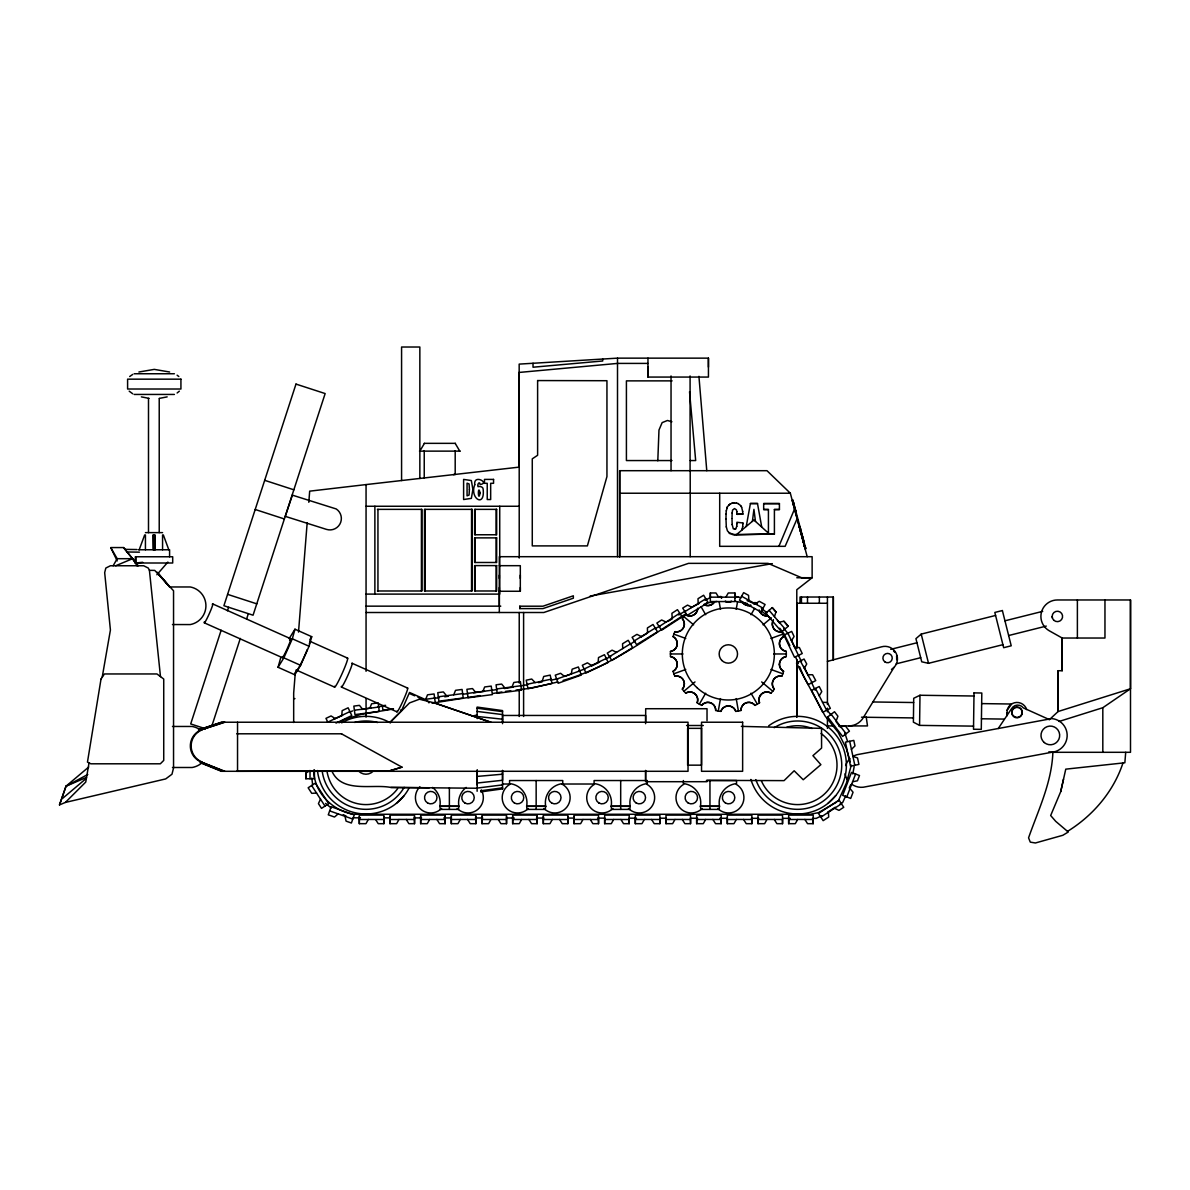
<?xml version="1.0" encoding="UTF-8"?>
<svg xmlns="http://www.w3.org/2000/svg" width="1190" height="1190" viewBox="0 0 1190 1190"><rect width="100%" height="100%" fill="white"/><g stroke="black" fill="none" stroke-linecap="round" stroke-linejoin="round"><path stroke-width="1.5" d="M314.428 769.975L314.428 778.751L305.845 778.751L305.83 773.098L310.01 770.48L310.01 778.751M368.305 819.493L359.321 819.493L359.321 815.091L383.864 815.091L383.864 819.493L368.335 819.434L365.955 823.673L359.321 823.673L359.321 819.717M366.059 671.294L366.059 484.583L519.227 467.12L519.167 372.44L617.506 363.411L647.97 363.411M375.743 819.717L378.212 823.673L383.864 823.673L383.864 816.623M398.962 819.493L389.993 819.493L389.993 815.091L414.522 815.091L414.522 819.493L399.007 819.434L396.612 823.673L389.993 823.673L389.993 819.717M406.236 819.434L408.884 823.673L414.522 823.673L414.522 816.623M429.635 819.493L420.665 819.493L420.665 815.091L445.194 815.091L445.194 819.493L429.664 819.434L427.284 823.673L420.665 823.673L420.665 819.717M436.894 819.434L439.541 823.673L445.194 823.673L445.194 816.623M460.337 819.434L451.322 819.493L451.322 815.091L475.866 815.091L475.866 819.493L460.337 819.434L457.957 823.673L451.322 823.673L451.322 819.717M471.552 590.984L471.552 509.365M467.566 819.434L470.214 823.673L475.866 823.673L475.866 816.623M477.235 769.915L477.235 788.241L390.841 787.438C372.559 783.823 342.72 793.254 332.322 772.042M477.235 718.611L477.235 714.952L471.835 716.246M490.964 819.493L481.995 819.493L481.995 815.091L506.524 815.091L506.524 819.493L491.009 819.434L488.614 823.673L481.995 823.673L481.995 819.717M499.324 612.508L499.324 587.503M499.324 578.459L499.324 575.142M480.745 791.9L502.552 788.881L502.552 787.84L480.745 790.785M502.552 788.881L502.552 770.421M502.552 723.684L502.552 715.458L645.605 715.458L645.605 723.684M498.238 819.434L500.886 823.673L506.524 823.673L506.524 816.623M521.637 819.493L512.667 819.493L512.667 815.091L537.196 815.091L537.196 819.493L521.666 819.434L519.286 823.673L512.667 823.673L512.667 819.717M519.227 558.051L519.167 364.11L617.506 358.145L708.437 358.145L708.437 367.115M519.777 608.596L519.777 606.201L542.967 606.201L573.342 595.803L573.342 598.198L542.967 608.596L519.777 608.596L519.777 606.201M499.324 591.266L520.313 591.266L520.313 587.503M520.313 578.459L520.313 575.142M528.895 819.434L531.543 823.673L537.196 823.673L537.196 816.623M567.868 819.717L567.868 823.673L562.216 823.673L559.568 819.434L552.338 819.434L549.959 823.673L543.324 823.673L543.324 819.717M567.868 823.673L567.868 816.623M598.525 819.717L598.525 823.673L592.888 823.673L590.24 819.434L583.011 819.434L580.616 823.673L573.996 823.673L573.996 819.717M598.525 823.673L598.525 815.091L573.996 815.091L573.996 819.493L582.966 819.493M629.198 819.717L629.198 823.673L623.545 823.673L620.897 819.434L613.668 819.434L611.288 823.673L604.669 823.673L604.669 819.717M604.669 823.673L604.669 815.091L629.198 815.091L629.198 823.673M617.506 556.697L617.506 358.145M619.678 470.69L619.678 556.697L619.678 470.69L766.985 470.69L790.339 493.225L807.192 556.697M635.326 823.673L635.326 815.091L659.87 815.091L659.87 819.493L644.34 819.434L641.96 823.673L635.326 823.673L635.326 819.717M645.605 779.42L645.605 770.421M645.62 770.823L645.605 781.696L706.949 781.696L706.949 780.357L784.061 780.625L794.161 770.778L803.22 779.748L820.877 764.649L812.919 755.665L821.591 748.064L821.516 728.369L741.37 726.376M708.437 358.145L708.437 377.066L647.97 377.066L647.97 367.115M651.614 819.493L654.217 823.673L659.87 823.673L659.87 819.493M665.998 823.673L665.998 815.091L690.527 815.091L690.527 819.493L675.013 819.434L672.618 823.673L665.998 823.673L665.998 819.717M690.215 556.697L690.215 470.69M682.242 819.434L684.89 823.673L690.527 823.673L690.527 819.493M696.671 823.673L696.671 815.091L721.199 815.091L721.199 819.493L705.67 819.434L703.29 823.673L696.671 823.673L696.671 819.717M725.87 597.216L728.25 592.977L734.885 592.977L734.885 601.56L710.341 601.56L710.341 592.977L715.993 592.977L718.641 597.216M719.697 493.225L719.697 546.329L785.132 546.329L797.107 518.721M712.899 819.434L715.547 823.673L721.199 823.673L721.199 819.493M727.328 823.673L727.328 815.091L751.872 815.091L751.872 819.493L736.342 819.434L733.962 823.673L727.328 823.673L727.328 819.717M734.885 596.934L734.885 592.977M743.572 819.434L746.219 823.673L751.872 823.673L751.872 819.493M758 823.673L758 815.091L782.529 815.091L782.529 819.493L767.014 819.434L764.62 823.673L758 823.673L758 819.717M774.244 819.434L776.891 823.673L782.529 823.673L782.529 819.493M788.673 823.673L788.673 815.091L813.201 815.091L813.201 819.493L797.672 819.434L795.292 823.673L788.673 823.673L788.673 819.717M796.794 716.767L796.794 659.528M796.794 648.461L796.794 589.734L812.13 577.745L812.13 556.697L499.324 556.697L499.324 606.156M804.901 819.434L807.549 823.673L813.201 823.673L813.201 819.493M833.327 597.023L833.327 659.825L833.327 597.023L800.022 597.023L800.022 603.256M1048.851 751.783A15.217 15.217 0 0 0 1052.793 752.303L1130.5 752.303L1130.5 599.968L1057.375 599.968A16.467 16.467 0 0 0 1049.134 630.7L1062.194 638.033L1062.194 670.729L1058.118 670.729L1058.118 711.516L1049.193 719.846M1059.041 721.467L1102.818 707.708L1130.5 688.757L1130.5 599.968M973.554 726.138L919.573 725.379L919.989 695.257L973.97 696.016M725.974 518.929L726.064 514.02M732.014 518.349L732.148 512.89M657.802 460.813L658.977 430.036L662.146 422.614L667.456 420.487L671.904 421.766M742.694 526.53L742.813 523.793M736.788 526.382L736.922 523.585M773.336 620.049A7.958 7.958 0 0 0 780.209 631.949L781.86 631.786L782.856 634.121L783.585 636.546L782.217 637.483A7.958 7.958 0 0 0 784.612 651.019L786.218 651.436L786.352 653.965L786.218 656.493L784.612 656.91A7.958 7.958 0 0 0 782.217 670.446L783.585 671.383L782.856 673.808L781.86 676.143L780.209 675.98A7.958 7.958 0 0 0 773.336 687.88L774.303 689.218L772.786 691.256L771.046 693.101L769.558 692.387A7.958 7.958 0 0 0 759.027 701.222L759.473 702.814L757.346 704.197L755.085 705.358L753.924 704.168A7.958 7.958 0 0 0 741.013 708.868L740.879 710.519L738.41 711.099L735.896 711.397L735.212 709.894A7.958 7.958 0 0 0 721.467 709.894L720.783 711.397L718.269 711.099L715.8 710.519L715.666 708.868A7.958 7.958 0 0 0 702.755 704.168L701.594 705.358L699.333 704.197L697.206 702.814L697.652 701.222A7.958 7.958 0 0 0 687.121 692.387L685.633 693.101L683.893 691.256L682.376 689.218L683.343 687.88A7.958 7.958 0 0 0 676.47 675.98L674.819 676.143L673.823 673.808L673.094 671.383L674.462 670.446A7.958 7.958 0 0 0 672.067 656.91L670.461 656.493L670.461 651.436A7.705 7.705 0 0 0 677.14 644.965L677.259 643.284A7.705 7.705 0 0 0 673.094 636.754M341.813 715.502L342.14 710.653L348.12 707.797L351.809 715.547L335.997 723.089M598.168 662.413L598.496 657.564L604.475 654.708L608.164 662.458L586.015 673.019L582.327 665.269L587.429 662.83L591.638 665.522M779.42 664.645L779.524 662.994A7.705 7.705 0 0 1 786.188 656.672M726.064 514.154L726.302 510.733M295.299 672.707L293.677 693.086L293.677 722.509M298.512 632.083L307.184 522.663M308.805 502.284L309.683 491.158L366.059 484.583M1125.71 752.303L1124.848 762.775L1065.764 769.157L1060.736 791.588L1050.666 815.522L1055.679 821.308L1068.263 832.018L1062.849 835.276L1035.419 842.981L1030.287 842.133L1028.562 837.849C1038.409 809.75 1051.737 782.678 1052.882 752.303M1006.829 713.003A10.175 10.175 0 0 0 1007.275 715.621L1007.082 710.356L1011.545 704.019L981.661 703.602M752.392 521.443L753.939 509.365L755.471 521.413M732.148 513.024L732.549 510.094L734.513 508.561L736.402 509.811L736.833 511.67M896.695 659.751L896.65 655.794L896.873 657.787M89.027 762.879L85.754 782.053L65.376 802.432L59.5 804.901L66.015 786.203L88.715 767.029M742.307 528.791L742.694 526.397M102.191 677.288L110.417 630.001L104.675 572.643L105.821 568.047L110.417 565.756L143.678 565.756L148.274 568.047L149.419 570.352L160.486 676.619M571.304 673.986L572.137 669.197L578.385 666.98L581.255 675.072L558.125 683.268L555.269 675.161L560.579 673.287L564.491 676.396L579.783 670.907M718.269 711.099L720.471 698.59M736.208 609.325L737.473 602.185M761.719 527.006L757.495 503.519L750.414 503.519L746.234 526.456M852.769 773.961L854.167 766.702M726.302 510.867L727.402 506.776L730.229 503.787M1060.736 791.588L1063.518 779.152M736.788 526.248L735.658 528.91L733.293 528.791L732.148 524.493M851.296 765.125L846.373 783.139L838.177 801.168M289.17 638.643L294.971 629.198L311.721 636.68L309.058 646.274L300.609 665.329L294.808 674.775L278.058 667.293L280.721 657.698M278.058 667.293L283.86 657.847L292.324 638.792L294.971 629.198M294.808 674.775L296.132 669.97M59.5 804.901L66.015 786.203L87.792 774.467M697.771 608.358A7.958 7.958 0 0 1 687.121 615.542L685.633 614.828L683.893 616.673L682.376 618.696L683.343 620.049A7.958 7.958 0 0 1 676.47 631.949L674.819 631.786L673.823 634.121L673.094 636.546L674.462 637.483A7.958 7.958 0 0 1 672.067 651.019L670.461 651.436M542.268 681.111L543.711 676.47L550.197 675.102L551.981 683.491L527.988 688.594L526.203 680.204L531.722 679.029L535.188 682.614L551.059 679.178M775.954 611.913L774.452 616.673L779.138 622.177L783.913 621.24L788.211 626.267L781.681 631.845L765.75 613.192L772.28 607.614L775.954 611.913L772.28 607.614M221.147 630.239L190.697 723.937L205.498 728.756M227.468 610.797L228.614 607.257M212.147 725.052L240.306 638.42M246.613 618.979L248.338 613.668M742.307 528.658L741.787 530.175M1122.958 762.968C1113.602 791.484 1093.03 815.581 1067.653 831.289L1067.504 831.379M139.2 549.765L144.659 534.965L145.433 534.965L145.433 549.765M836.168 720.902L837.924 716.216L834.488 711.739L827.675 716.96L842.609 736.432L849.422 731.196L845.391 725.945L840.571 726.629L831.17 714.283M726.748 508.606L727.402 506.91M846.789 796.928L855.58 774.036M369.793 708.273L371.592 703.766L378.167 702.903L379.283 711.412L354.962 714.61L353.846 706.101L359.44 705.358L362.623 709.225L378.703 707.038M453.717 694.841L455.532 690.319L462.092 689.456L463.207 697.98L438.887 701.178L437.771 692.669L443.364 691.926L446.548 695.778M482.887 691.405L484.672 686.957L491.232 686.095L492.348 694.603L468.027 697.816L466.911 689.293L472.504 688.564L475.688 692.416M512.042 686.913L513.827 682.465L520.402 681.602L521.518 690.126L497.197 693.324L496.066 684.8L501.674 684.072L504.857 687.924M778.9 546.329L794.533 509.037M428.965 702.874A9.401 9.341 71.2 0 0 425.722 699.705L409.524 692.476L402.027 709.538L400.718 709.984M735.212 598.035L735.896 596.532L740.909 597.737M845.644 795.961L842.773 802.328L839.738 804.306M849.229 788.018L850.672 784.835M320.541 799.1L318.429 803.622L321.508 808.367L328.708 803.681L315.35 783.109L308.151 787.78L311.75 793.343L316.6 793.031M613.638 819.493L604.669 819.493M804.291 668.349L806.746 663.99L804.053 659.022L796.512 663.128L808.218 684.681L815.76 680.591L812.606 674.76L807.742 674.7M113.154 565.741L117.185 558.69L110.73 547.564L123.537 547.564L138.293 565.756M699.333 704.197L705.685 693.22M750.994 614.709L754.624 608.432M420.754 449.582L424.443 443.349M819.211 695.853L821.784 691.569L819.211 686.526L811.565 690.423L822.707 712.289L830.352 708.392L827.348 702.487L822.483 702.293M827.422 661.417L881.493 646.839A12.465 12.465 0 0 1 894.017 667.397L863.434 717.451A16.957 16.957 0 0 1 848.753 725.93M309.772 639.818L311.721 636.68M791.424 640.726L794.102 636.501L791.677 631.414L783.927 635.103L794.489 657.252L802.239 653.548L799.382 647.568L794.608 647.256M998.246 728.518L1011.5 708.749A7.08 7.08 0 0 1 1023.341 707.886L1048.494 719.206M156.872 574.755L167.894 562.067M696.076 612.954L694.93 614.144A7.705 7.705 0 0 1 685.767 614.695M760.603 694.975L761.749 693.785A7.705 7.705 0 0 1 770.912 693.22M753.924 603.761L755.085 602.571L757.346 603.732M390.097 722.226L401.64 710.638M390.29 722.226L409.538 702.918L419.43 699.214L434.439 702.918L490.935 722.226M396.493 803.25L404.065 795.693M828.091 803.25L835.663 795.693M179.333 391.168L177.117 392.998M851.386 749.403L854.985 745.937L853.81 740.403L845.406 742.188L850.508 766.196L858.912 764.411L857.529 757.926L852.962 756.498M129.695 376.531L132.715 374.419M338.183 813.841L334.509 817.039L328.276 814.823L331.132 806.731L354.263 814.927L351.392 823.019L346.067 821.13L344.996 816.251M995.584 615.453L921.209 634.106L915.928 638.658L921.729 661.804L928.527 663.321L1002.902 644.668M62.52 798.445L86.394 778.305M683.893 691.256L695.005 681.929M763.058 624.824L771.388 617.833M891.489 669.449L894.017 667.397M728.637 505.17L732.148 503.043L736.372 503.087M685.901 613.787C646.527 638.495 608.551 667.813 563.078 680.397M630.596 644.043L635.133 641.023M641.157 636.992L647.33 633.184M827.615 812.19L835.187 807.266M659.156 626.55L679.743 613.192M820.877 817.158L841.464 803.786M755.219 603.821L759.294 601.307L765.096 604.505L760.931 612.017L739.466 600.132L743.631 592.62L748.57 595.357L748.837 600.355M634.3 640.875L655.214 628.052M609.459 656.672L630.388 643.85M684.904 611.615L705.819 598.793M339.001 722.806L344.951 719.236L361.344 714.327L393.518 708.957M667.783 621.492L672.484 618.696M678.746 614.947L685.009 611.214M836.674 802.045L818.512 812.636L810.331 814.272L353.147 814.272C332.07 810.42 313.625 792.094 313.818 770.034M655.199 628.692L659.914 625.985M691.256 607.584L699.036 603.509M705.254 600.236L709.924 597.782M703.811 604.535L707.083 602.899L716.915 601.486M591.698 665.998L599.641 662.027M605.993 658.858L610.753 656.478M710.564 605.115L712.051 604.386M919.989 695.257L913.712 698.292L913.385 722.166L919.573 725.379M349.92 711.575L327.771 722.137L325.971 718.358L331.073 715.934L335 718.433M584.126 669.033L606.26 658.472M821.68 815.805L816.191 818.393L812.487 818.393M334.182 719.072L342.556 715.369M349.235 712.394L352.582 710.921M66.015 786.203L86.558 777.382M115.713 565.741L132.611 558.69L137.118 565.875M564.908 676.247L571.661 673.778M578.414 671.294L585.153 668.825M673.823 673.808L685.752 669.464M770.927 638.465L782.856 634.121M556.652 679.103L564.447 676.351M222.233 722.226L198.403 729.916L221.385 722.226L688.028 722.226L688.028 771.298L221.385 771.298L200.039 762.626M224.047 771.298L201.065 761.957A17.3 17.24 90 0 1 201.065 729.916L224.047 722.226M201.065 729.916L224.88 722.226M1130.5 688.757L1058.118 711.516L1058.118 670.729M389.457 770.852L401.967 767.148L341.441 733.799M401.967 767.148L389.651 770.852L236.78 771.298M138.888 372.024L154.269 369.376L169.649 372.024M793.135 501.213L805.853 548.783L805.422 547.221M794.623 509.38L795.069 508.651L795.693 510.971L795.069 508.651M800.394 528.315L799.278 526.53L805.258 548.947L802.595 538.832M800.454 528.509L799.278 526.53M802.774 537.136L800.32 530.383M802.908 540.171L803.503 540.007M803.994 541.792L800.216 530.041M805.199 548.709L799.873 526.367M890.745 649.338L916.955 642.764M1004.955 620.808L1042.708 611.348M896.234 663.827L920.703 657.698M1008.644 635.534L1046.263 626.089M167.165 396.88L159.46 398.367M557.872 681.959L531.752 688.103L516.029 690.066M65.376 802.432L165.708 778.914L171.985 774.214L173.547 767.937L173.547 590.776L154.745 570.397L149.419 570.352M527.066 684.28L535.143 682.569M538.475 682.644L542.045 681.929M551 680.144L558.17 678.716M852.561 781.756L857.455 780.804L859.492 775.523L851.475 772.444L842.684 795.351L850.686 798.431L853.066 792.243L849.957 788.494M590.181 596.026L772.325 563.629M480.046 695.629L433.011 703.007M492.794 693.502L501.897 691.985M504.352 688.534L513.336 687.061M520.536 685.886L527.72 684.711M361.715 709.448L370.849 707.99M378.167 706.815L381.812 706.235M453.301 474.632L455.398 474.394M434.023 698.381L439.393 697.593M444.762 696.804L448.347 696.269M462.776 694.261L468.205 693.532M473.635 692.788L484.479 691.301M491.708 690.319L497.137 689.575M496.617 688.951L520.937 685.752M438.307 696.804L462.642 693.606M467.462 693.443L491.782 690.23M434.647 698.084L425.737 699.259L427.522 694.811L434.097 693.948L435.213 702.457L431.747 702.918M385.62 705.328L382.347 705.759L382.912 710.132L393.34 708.764M354.382 710.237L362.578 709.166M505.542 691.375L510.778 690.721M502.552 784.894L477.116 788.077L477.116 791.276M718.269 596.83L720.783 596.532L721.467 598.035M732.148 503.177L734.409 502.924M477.116 783.035L502.552 780.268L502.552 770.57M728.31 601.976A7.705 7.705 0 0 1 725.141 601.292A7.958 7.958 0 0 0 728.31 601.976L729.991 601.813A7.958 7.958 0 0 0 731.567 601.307A7.705 7.705 0 0 1 729.931 601.813M726.688 706.116L728.34 705.938A7.705 7.705 0 0 1 735.718 711.412M135.318 563.004L172.699 563.004L172.699 556.771L135.318 556.771L135.318 563.004L142.681 562.29M477.116 776.416L502.552 774.214M774.407 534.057L732.207 534.548M718.344 597.321L721.72 597.127M769.573 534.057L734.513 534.92L728.652 532.555M366.059 612.508L543.815 612.508L688.489 563.361L768.026 563.361L801.569 577.73L805.318 577.73M134.143 373.749L174.394 373.749M672.112 380.874L626.416 380.874L626.416 460.56L671.978 460.56M134.143 394.44L174.394 394.44M424.235 443.349L455.398 443.349M419.49 451.129L460.143 451.129M690.215 460.56L695.674 460.56L689.531 391.733M619.678 493.225L790.339 493.225M763.668 503.653L779.42 503.653M366.059 506.256L519.227 506.256M377.409 509.365L421.959 509.365L421.959 590.984L377.409 590.984M763.668 509.454L768.428 509.454L768.428 533.165M779.42 509.454L774.407 509.454L774.407 534.191L768.428 534.191M768.428 509.588L763.668 509.588L763.668 503.519L779.42 503.519L779.42 509.588L774.407 509.588M145.433 532.629L162.569 532.629M153.227 549.765L153.227 534.965L154.819 534.965L155.102 549.765M138.427 549.765L169.59 549.765L169.59 556.771M117.185 558.69L132.611 558.69M499.324 565.681L520.313 565.681L520.313 591.266M801.569 577.73L812.13 577.73L796.794 577.745M170.021 586.968L190.251 586.968A19.114 19.114 0 0 1 190.251 624.572L172.461 624.542M366.059 594.107L499.726 594.107L499.726 506.256M710.341 597.157L734.885 597.157M735.212 597.127L738.573 597.127M827.422 603.256L796.794 603.256L796.794 647.42M366.059 606.156L500.767 606.156M670.327 653.965L683.015 653.965M773.664 653.965L786.352 653.965M293.677 698.619L294.942 698.619M434.439 702.918L490.741 722.226M686.585 725.513L703.305 725.513M827.124 725.93L834.458 725.93M838.712 725.93L867.495 725.93L866.201 716.856M172.476 726.465L192.185 726.465A20.84 20.84 0 0 1 200.961 730.303M236.78 733.799L341.634 733.799M201.065 761.957L224.88 771.298M172.476 767.491L192.185 767.491A20.84 20.84 0 0 0 200.961 763.653M706.414 780.536L736.536 780.536L736.536 783.585A19.293 19.293 0 0 0 719.474 806.284L719.072 809.408L700.836 809.408L700.434 806.284A19.293 19.293 0 0 0 683.372 783.585L683.372 780.536M502.552 784.017L509.989 784.017M562.007 784.017L593.587 784.017M552.309 819.493L543.324 819.493L543.324 815.091L567.868 815.091L567.868 819.493L559.612 819.493M590.27 819.493L598.525 819.493M620.942 819.493L629.198 819.493M635.326 819.493L644.311 819.493M665.998 819.493L674.968 819.493M696.671 819.493L705.64 819.493M727.328 819.493L736.312 819.493M758 819.493L766.97 819.493M788.673 819.493L797.642 819.493M353.043 817.827L360.451 817.827M384.534 817.857L390.097 817.872M414.18 817.902L421.587 817.902M443.825 817.932L451.233 817.947M475.316 817.976L482.724 817.976M506.806 818.006L514.214 818.021M536.452 818.051L543.86 818.066M567.942 818.08L573.506 818.095M597.588 818.125L604.996 818.14M629.079 818.17L636.486 818.17M660.569 818.199L666.132 818.214M690.215 818.244L697.623 818.244M719.861 818.274L727.269 818.289M751.351 818.318L758.759 818.318M782.841 818.348L790.249 818.363M742.783 514.214L736.997 514.318L742.783 513.916M390.841 787.438L429.307 787.75M125.01 549.364L136.969 549.542M127.137 551.981L139.453 552.16M872.85 701.966L913.652 702.531M981.438 718.775L1004.107 719.087M861.5 717.198L913.444 717.927M502.552 719.206L477.116 716.454L477.116 707.083L502.552 710.594L502.552 722.226M477.116 711.427L502.552 714.58M477.116 708.214L502.552 711.635M149.077 398.367L141.372 396.88M734.944 601.262L747.558 603.553M736.372 502.968L738.068 503.623M264.701 480.329L293.87 489.804M255.225 509.498L284.395 518.974M227.588 594.36L256.817 603.851M329.66 810.896L352.79 819.077M673.823 634.121L685.752 638.465M770.927 669.464L782.856 673.808M200.887 762.626L222.233 771.298M747.067 600.623L755.561 604.118M309.802 641.246L347.659 658.159M352.151 663.291L407.649 688.088M292.324 638.792L309.058 646.274M212.698 603.925L290.687 638.747M409.836 693.651L414.7 695.823M417.928 697.266L422.792 699.437M283.86 657.847L300.609 665.329M204.383 622.861L282.372 657.683M341.411 687.047L396.91 711.843M334.568 687.121L296.712 670.208A15.916 1.294 -65.9 0 0 307.243 649.636M666.162 622.087L661.625 619.975L656.88 623.054L661.566 630.254L682.138 616.881L677.467 609.682L671.904 613.296L672.216 618.145M834.458 808.263L838.995 810.375L843.74 807.296L839.054 800.096L818.482 813.454L823.153 820.654L828.716 817.054L828.404 812.19M692.015 607.331L687.537 605.1L682.718 608.06L687.21 615.379L708.124 602.557L703.647 595.238L697.995 598.704L698.173 603.553M641.41 636.591L636.933 634.359L632.113 637.304L636.605 644.623L657.52 631.816L653.027 624.482L647.39 627.948L647.568 632.812M616.569 652.388L612.091 650.157L607.287 653.117L611.764 660.435L632.693 647.613L628.201 640.294L622.548 643.76L622.742 648.624M343.255 814.659L346.29 816.236M741.608 596.264L763.073 608.164M132.715 393.771L129.204 391.168M738.068 503.489L740.686 505.705M694.93 693.785L693.591 692.892A7.705 7.705 0 0 0 685.812 693.205M177.117 375.192L178.827 376.531M761.392 608.477L767.238 612.835M761.496 611.095L770.019 617.64M730.258 533.938L727.402 530.814L726.302 526.843M893.541 650.96L894.835 652.284M325.569 803.399L331.207 807.995M683.893 616.673L693.621 624.824M761.674 681.929L772.786 691.256M769.573 534.191L753.924 520.015L736.491 534.622M157.705 573.134L169.858 587.116L157.184 572.241M783.913 621.24L788.211 626.267M769.112 610.321L774.467 616.613M779.212 622.162L785.043 628.989M158.047 573.283L169.858 587.116M123.537 547.564L135.035 561.769M777.457 620.451L779.584 623.099M783.823 628.365L788.063 633.645M826.634 709.448L830.828 714.818M836.198 721.795L840.527 727.432M840.646 726.629L846.105 733.739M779.733 628.201L784.106 634.032L789.848 645.501M774.333 629.317L773.351 627.978A7.705 7.705 0 0 1 773.411 620.154M311.646 785.504L325.004 806.091M110.849 547.742L117.2 560.921M455.19 443.349L459.786 451.129M740.686 505.572L741.608 507.267M701.148 606.87L705.685 614.709M750.994 693.22L757.346 704.197M800.379 661.015L812.086 682.584M815.492 688.43L826.634 710.281M801.51 661.744L787.899 633.214M803.8 666.4L808.412 675.741M811.387 682.153L815.12 690.17M791.276 639.714L794.861 647.613M795.575 656.969L798.311 663.529M799.68 666.802L803.771 676.634L825.072 715.964L838.177 732.341L846.373 748.733L850.3 761.838M168.802 549.765L163.357 534.965L162.569 534.965L162.569 549.765M741.608 507.133L742.649 511.447M844.855 733.07L847.503 741.177M779.524 644.935L779.986 646.527A7.705 7.705 0 0 0 786.144 651.242M792.406 501.079L792.198 500.336M793.879 504.144L792.704 499.815L795.009 508.442M792.957 502.998L804.663 546.403M792.495 501.466L793.715 506.003M803.845 543.637L804.752 547.013M921.209 634.106L928.527 663.321M849.72 741.281L854.822 765.274M719.206 602.185L720.471 609.325M736.208 698.59L738.41 711.099M1052.153 616.628L1052.377 617.967M311.81 778.037L312.643 784.775M698.932 376.338L706.771 470.69M726.302 526.977L725.974 518.795M736.833 511.536L736.997 514.318M742.649 511.313L742.783 514.05M742.813 522.975L736.922 522.246L736.922 523.719M732.014 518.795L732.148 524.626M153.272 534.965L153.54 549.765M742.813 522.841L742.813 523.927M1104.96 599.968L1104.96 638.033L1062.194 638.033L1062.194 670.729M1102.818 707.708L1102.818 752.303M1077.381 599.968L1077.381 638.033M827.422 597.023L827.422 704.45M827.422 708.139L827.422 711.813M827.422 717.332L827.422 728.384M819.36 597.023L819.36 603.256M813.201 819.717L813.201 823.673M807.504 597.023L807.504 603.256M801.435 597.023L801.435 603.256M796.794 663.975L796.794 717.332M782.529 819.717L782.529 823.673M757.495 503.519L750.414 503.519M751.872 819.717L751.872 823.673M735.658 528.91L734.513 529.193M721.199 819.717L721.199 823.673M710.341 592.977L710.341 596.934M709.954 780.536L709.954 809.408M707.024 720.679L707.024 708.719L645.679 708.719L645.679 720.679M690.527 819.717L690.527 823.673M690.081 375.951L690.081 470.69M671.041 375.951L671.041 470.69M659.87 819.717L659.87 823.673M647.97 358.145L647.97 377.066M620.689 780.536L620.689 809.408M602.705 359.053L602.705 360.987L533.031 367.219L533.031 363.262M573.996 816.623L573.996 823.673M543.324 816.623L543.324 823.673M537.196 819.717L537.196 823.673M536.154 780.536L536.154 809.408M523.6 612.508L523.6 716.484M519.167 372.44L519.167 460.5M519.227 612.508L519.227 683.06M519.227 690.483L519.227 716.484M512.667 816.623L512.667 823.673M506.524 819.717L506.524 823.673M496.111 509.365L496.111 534.756M496.111 537.88L496.111 562.483M496.111 565.607L496.111 590.984M481.995 816.623L481.995 823.673M477.116 770.302L477.116 784.998M475.866 819.717L475.866 823.673M475.167 509.365L475.167 534.756M475.167 537.88L475.167 562.483M475.167 565.607L475.167 590.984M455.19 450.653L455.19 474.423M451.322 816.623L451.322 823.673M449.374 787.899L449.374 809.408M445.194 819.717L445.194 823.673M425.023 509.365L425.023 590.984M424.235 450.623L424.235 477.949M421.424 509.365L421.424 590.984M420.665 816.623L420.665 823.673M419.847 478.454L419.847 347.019L401.58 347.019L401.58 480.537M414.522 819.717L414.522 823.673M389.993 816.623L389.993 823.673M383.864 819.717L383.864 823.673M377.944 509.365L377.944 590.984M374.88 506.256L374.88 594.107M366.059 698.783L366.059 717.124M359.321 816.623L359.321 823.673M305.845 773.098L305.845 778.751M237.539 722.226L237.539 771.298M159.222 398.427L159.222 532.629M154.789 534.965L154.789 549.765M154.001 534.965L154.001 549.765M148.497 398.427L148.497 532.629M136.077 556.771L136.077 563.004M851.49 784.061A16.601 16.601 0 0 0 863.226 787.23L1051.841 752.259A16.913 16.913 0 0 0 1051.841 718.582L857.187 754.653A16.601 16.601 0 0 0 853.349 756.186M847.682 780.09A16.601 16.601 0 0 1 845.064 773.753M845.614 765.557A16.601 16.601 0 0 1 850.017 758.625M1007.082 710.356A10.175 10.175 0 0 1 1026.717 709.597M768.681 725.826A48.805 48.805 0 0 1 839.902 740.849A48.805 48.805 0 0 1 816.995 809.944A48.805 48.805 0 0 1 750.89 779.45M702.174 808.471A15.336 15.336 0 0 1 679.163 806.969A15.336 15.336 0 0 1 683.655 784.344M736.253 784.344A15.336 15.336 0 0 1 740.745 806.969A15.336 15.336 0 0 1 717.734 808.471M646.988 784.344A15.336 15.336 0 0 1 651.48 806.969A15.336 15.336 0 0 1 628.469 808.471M612.895 808.471A15.336 15.336 0 0 1 589.898 806.969A15.336 15.336 0 0 1 594.39 784.344M441.594 808.471A15.336 15.336 0 0 1 419.906 808.471A15.336 15.336 0 0 1 419.906 786.783M481.296 789.967A15.336 15.336 0 0 1 457.168 808.471M528.375 808.471A15.336 15.336 0 0 1 505.363 806.969A15.336 15.336 0 0 1 509.87 784.344M562.454 784.344A15.336 15.336 0 0 1 566.961 806.969A15.336 15.336 0 0 1 543.949 808.471M409.077 788.063A48.805 48.805 0 0 1 317.447 770.51M341.664 722.836A48.805 48.805 0 0 1 390.469 722.94M212.281 604.341A10.368 0.818 -65.9 0 1 209.053 614.233A10.368 0.818 -65.9 0 1 204.397 621.775M373.095 771.269A10.07 10.07 0 0 1 358.845 771.269M201.883 761.957A17.3 17.24 90 0 1 201.883 729.916M783.585 671.175A7.705 7.705 0 0 1 779.42 664.585M754.877 602.542A7.705 7.705 0 0 1 753.761 603.732M741.058 710.415A7.705 7.705 0 0 1 744.672 703.513L746.115 702.814A7.705 7.705 0 0 1 754.921 705.417M779.524 644.906A7.705 7.705 0 0 1 783.63 636.724M720.976 711.352A7.705 7.705 0 0 1 726.748 706.116M774.363 689.025A7.705 7.705 0 0 1 772.697 681.424L773.351 679.951A7.705 7.705 0 0 1 781.77 676.292M767.952 615.929A7.958 7.958 0 0 1 759.146 609.994A7.705 7.705 0 0 0 761.734 614.129L763.132 615.066A7.705 7.705 0 0 0 767.833 615.87M781.726 631.637A7.705 7.705 0 0 1 774.303 629.272M759.592 702.665A7.705 7.705 0 0 1 760.633 694.945M697.682 608.462A7.705 7.705 0 0 1 696.046 612.984M712.007 604.416A7.705 7.705 0 0 0 714.327 602.155A7.958 7.958 0 0 1 704.123 604.684A7.705 7.705 0 0 0 710.534 605.13M701.803 705.387A7.705 7.705 0 0 1 709.002 702.427L710.564 702.814A7.705 7.705 0 0 1 715.621 710.46M694.945 693.8A7.705 7.705 0 0 1 697.072 702.71M682.287 689.07A7.705 7.705 0 0 0 683.343 679.981L682.376 678.657A7.705 7.705 0 0 0 674.953 676.292M673.049 671.205A7.705 7.705 0 0 0 677.155 663.009L676.708 661.447A7.705 7.705 0 0 0 670.535 656.687M682.316 618.889A7.705 7.705 0 0 1 683.982 626.505L683.328 627.978A7.705 7.705 0 0 1 674.909 631.622M735.703 596.562A7.705 7.705 0 0 1 735.048 598.064M721.601 598.02A7.705 7.705 0 0 1 720.962 596.517M774.184 727.685A44.179 44.179 0 0 1 836.689 744.643A44.179 44.179 0 0 1 815.105 805.704A44.179 44.179 0 0 1 755.829 779.629M821.07 733.486A39.449 39.449 0 0 1 822.082 796.065A39.449 39.449 0 0 1 761.377 780.833M786.754 727.239A39.449 39.449 0 0 1 812.071 728.488M432.565 787.423A19.293 19.293 0 0 1 439.869 806.284L440.27 809.408L458.492 809.408L458.894 806.284A19.293 19.293 0 0 1 466.197 787.423M404.154 787.378A44.179 44.179 0 0 1 322.267 771.596M354.68 722.449A44.179 44.179 0 0 1 377.557 722.538M397.639 788.673A39.449 39.449 0 0 1 326.953 770.942M309.802 642.079A15.916 1.294 -65.9 0 1 309.341 643.85M351.794 663.41A13.06 1.056 -65.9 0 1 347.45 676.262A13.06 1.056 -65.9 0 1 341.426 686.362M347.227 658.308A15.916 1.294 -65.9 0 1 341.932 673.971A15.916 1.294 -65.9 0 1 334.568 686.273M407.292 688.207A13.06 1.056 -65.9 0 1 402.964 701.059A13.06 1.056 -65.9 0 1 396.924 711.159M289.601 640.205A10.368 0.818 -65.9 0 1 287.593 647.821A10.368 0.818 -65.9 0 1 282.402 656.597M472.103 509.365L472.103 590.984L424.488 590.984L424.488 509.365L472.103 509.365M537.612 380.562L537.612 455.279L532.272 458.834L532.272 545.898L587.384 545.898L606.945 476.565L606.945 380.711L537.612 380.562M472.891 489.462L471.359 498.372L463.609 499.532L463.609 479.406L471.359 480.552L472.891 489.462M974.015 692.892L973.509 729.247L981.289 729.366L981.809 693.011L974.015 692.892M469.396 489.492L469.068 495.01L467.06 495.858L467.06 483.155L469.083 483.973L469.396 489.492M474.765 484.687C469.396 498.119 484.806 508.16 483.229 489.893C483.586 486.249 479.064 486.174 478.008 486.695C476.863 484.494 479.808 480.477 480.091 484.479C490.429 483.259 473.263 473.59 474.765 484.687M480.12 493.077C477.934 503.801 477.696 482.486 480.12 493.077M1011.917 711.456L1011.783 712.81A5.221 5.221 0 0 0 1019.384 717.258A5.221 5.221 0 0 0 1020.202 708.481A5.221 5.221 0 0 0 1011.917 711.456M545.674 806.284L545.273 809.408L527.051 809.408L526.649 806.284A19.293 19.293 0 0 0 509.573 783.585L509.573 780.536L562.751 780.536L562.751 783.585A19.293 19.293 0 0 0 545.674 806.284L526.649 806.284L545.674 806.284M630.209 806.284L629.808 809.408L611.571 809.408L611.169 806.284A19.293 19.293 0 0 0 594.093 783.585L594.093 780.536L647.271 780.536L647.271 783.585A19.293 19.293 0 0 0 630.209 806.284L611.169 806.284L630.209 806.284M101.016 679.044L87.465 762.106L90.856 763.802L160.338 763.802L163.729 760.41L163.729 679.044L156.946 673.957L104.408 673.957L101.016 679.044M295.983 384.087L223.899 605.725L253.068 615.2L325.153 393.563L295.983 384.087M292.368 495.144L285.258 516.356L326.625 529.431A11.424 11.424 0 0 0 336.205 508.948L292.368 495.144M1002.382 610.544L994.825 612.434L1003.661 647.702L1011.217 645.798L1002.382 610.544M458.894 806.284L439.869 806.284L458.894 806.284M719.474 806.284L700.434 806.284L719.474 806.284M180.925 379.164L127.598 379.164L127.598 389.011L180.925 389.011L180.925 379.164M493.553 479.406L484.479 479.406L484.479 483.304L487.231 483.304L487.231 499.532L490.667 499.532L490.667 483.304L493.553 483.304L493.553 479.406M496.661 509.365L474.632 509.365L474.632 534.756L496.661 534.756L496.661 509.365M496.661 537.88L474.632 537.88L474.632 562.483L496.661 562.483L496.661 537.88M496.661 565.607L474.632 565.607L474.632 590.984L496.661 590.984L496.661 565.607M742.634 722.226L701.535 722.226L701.535 771.298L742.634 771.298L742.634 722.226M701.49 728.354L687.627 728.354L687.627 765.155L701.49 765.155L701.49 728.354M747.677 605.502L746.115 605.115A7.705 7.705 0 0 1 742.322 602.11A7.958 7.958 0 0 0 751.009 605.293A7.705 7.705 0 0 1 747.677 605.502L747.722 605.517M1053.819 620.258A5.221 5.221 0 0 0 1062.462 617.61A5.221 5.221 0 0 0 1055.842 611.452A5.221 5.221 0 0 0 1053.819 620.258M884.765 661.804A4.671 4.671 0 0 0 892.217 658.635A4.671 4.671 0 0 0 885.747 653.771A4.671 4.671 0 0 0 884.765 661.804M1044.284 742.545A9.341 9.341 0 0 0 1059.531 737.116A9.341 9.341 0 0 0 1047.2 726.614A9.341 9.341 0 0 0 1044.284 742.545M1013.954 716.41A5.221 5.221 0 0 0 1022.21 712.736A5.221 5.221 0 0 0 1014.891 707.425A5.221 5.221 0 0 0 1013.954 716.41M721.839 660.465A9.193 9.193 0 0 0 737.22 656.345A9.193 9.193 0 0 0 725.96 645.084A9.193 9.193 0 0 0 721.839 660.465M696.864 687.552A46.023 46.023 0 0 0 773.158 664.422A46.023 46.023 0 0 0 714.997 609.92A46.023 46.023 0 0 0 696.864 687.552M688.207 803.027A6.233 6.233 0 0 0 697.563 797.627A6.233 6.233 0 0 0 688.207 792.228A6.233 6.233 0 0 0 688.207 803.027M725.469 803.027A6.233 6.233 0 0 0 734.81 797.627A6.233 6.233 0 0 0 725.469 792.228A6.233 6.233 0 0 0 725.469 803.027M636.204 803.027A6.233 6.233 0 0 0 645.545 797.627A6.233 6.233 0 0 0 636.204 792.228A6.233 6.233 0 0 0 636.204 803.027M598.942 803.027A6.233 6.233 0 0 0 608.283 797.627A6.233 6.233 0 0 0 598.942 792.228A6.233 6.233 0 0 0 598.942 803.027M427.641 803.027A6.233 6.233 0 0 0 436.983 797.627A6.233 6.233 0 0 0 427.641 792.228A6.233 6.233 0 0 0 427.641 803.027M464.888 803.027A6.233 6.233 0 0 0 474.245 797.627A6.233 6.233 0 0 0 464.888 792.228A6.233 6.233 0 0 0 464.888 803.027M514.422 803.027A6.233 6.233 0 0 0 523.764 797.627A6.233 6.233 0 0 0 514.422 792.228A6.233 6.233 0 0 0 514.422 803.027M551.669 803.027A6.233 6.233 0 0 0 561.026 797.627A6.233 6.233 0 0 0 551.669 792.228A6.233 6.233 0 0 0 551.669 803.027"/></g></svg>
